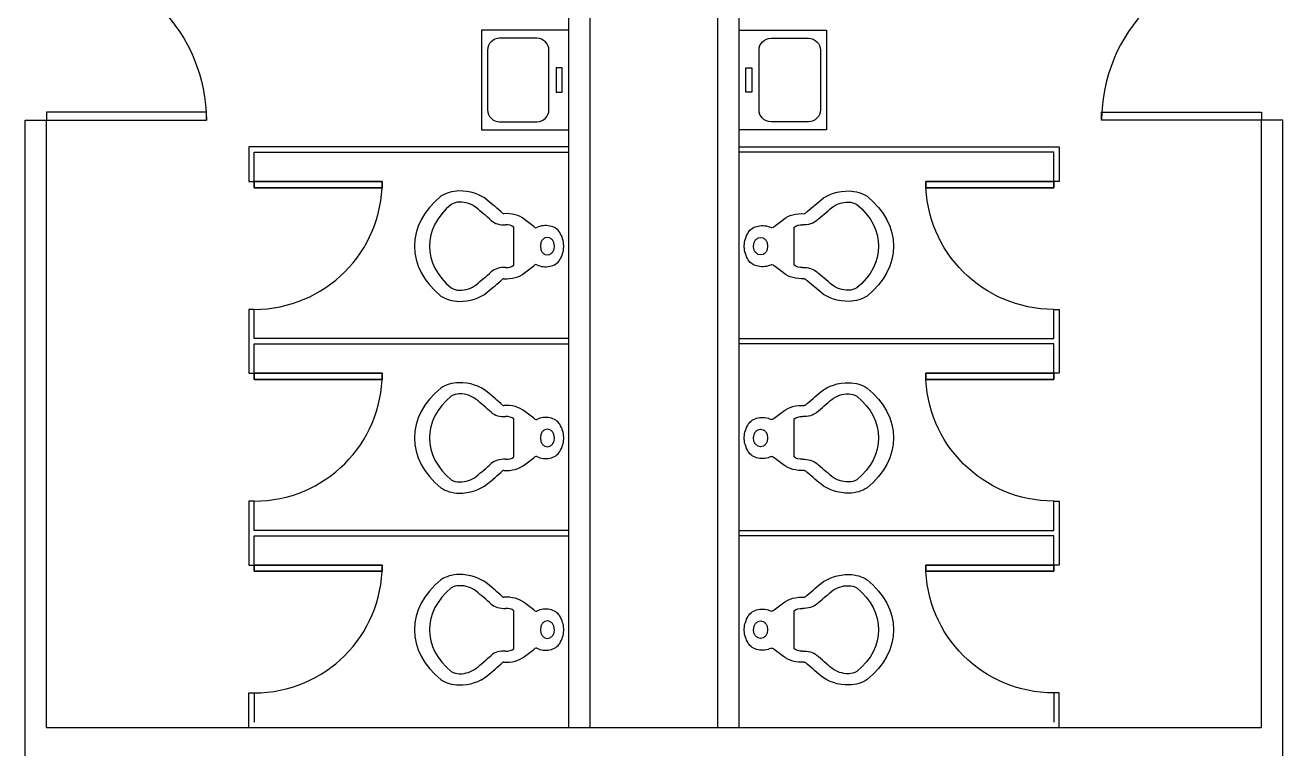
# Model space of a CAD drawing. Header units: inches. Extents: x -460 to 10305, y -938 to 5356.
# Drawn here: x 8043.4 to 8279.4, y 333.3 to 469.1 of the extents above; entities that cross this region are included whole.
import ezdxf

# ---------------------------------------------------------------- set-up
doc = ezdxf.new("R2010")
doc.units = ezdxf.units.IN
doc.header["$MEASUREMENT"] = 0
for name, color, linetype in [('01-0263-05-DWG-BFP-ARCH$0$SP-DOORS', 5, 'Continuous'), ('01-0263-05-DWG-BFP-ARCH$0$SP-FIXT', 35, 'Continuous'), ('01-0263-05-DWG-BFP-ARCH$0$SP-PART', 190, 'Continuous'), ('01-0263-05-DWG-BFP-ARCH$0$SP-WALL', 7, 'Continuous')]:
    doc.layers.add(name, color=color, linetype=linetype)

# ---------------------------------------------------------------- blocks, each defined once
blk = doc.blocks.new('01-0263-05-DWG-BFP-ARCH$0$AE141')
for p, q in [((0.5, 0), (0.4514, 0)), ((0.4514, 0), (0.4514, -1)), ((0.5, -1), (0.4514, -1))]:
    blk.add_line(p, q)
blk.add_arc((0.5, 0), 1, 180, 270)
at = {"linetype": 'Continuous'}
for points in [[(0.4514, 0), (0.4514, -1), (0.4514, -1, 1), (0.4514, 0, 1)], [(0.5, 0, 1), (0.5, -1, 1), (0.4514, -1, 1), (0.4514, 0, 1)], [(0.5, 0), (0.5, 0, 1), (0.4514, 0, 1), (0.4514, 0)], [(0.5, 0), (0.5, -1), (0.4514, -0.9988), (0.4514, 0)], [(0.5, 0), (0.5, -1), (0.5, -1, 1), (0.5, 0, 1)], [(0.5, -1), (0.5, -1, 1), (0.4514, -1, 1), (0.4514, -0.9988)]]:
    blk.add_3dface(points, dxfattribs=at)
blk = doc.blocks.new('01-0263-05-DWG-BFP-ARCH$0$AE131')
for points in [[(0.0333, 0, 0.094881), (0.0604, -0.116, 0.46744), (0.2134, -0.1597, -0.365617), (0.2262, -0.161, 0.00073), (0.2955, -0.2329, 0.229331), (0.4344, -0.2839, -0.24614), (0.443, -0.2874, 0.007369), (0.5461, -0.4051, 0.217549), (0.7355, -0.487, 0.180057), (0.8566, -0.4391, 0.396361), (0.8566, 0.4523, 0.180057), (0.7355, 0.5002, 0.217549), (0.5461, 0.4183, 0.007369), (0.443, 0.3006, -0.24614), (0.4344, 0.2971, 0.229331), (0.2955, 0.2461, 0.00073), (0.2262, 0.1742, -0.365617), (0.2134, 0.1729, 0.46744), (0.0604, 0.1292, 0.094881), (0.0333, 0.0132, 0.019983)], [(0.3674, 0.1766, 0.00073), (0.3674, -0.1634, 0.229331), (0.4245, -0.1844, -0.24614), (0.5192, -0.2226, 0.007369), (0.6203, -0.3381, 0.217549), (0.7335, -0.387, 0.169503), (0.787, -0.3671, 0.391333), (0.787, 0.3803, 0.169503), (0.7335, 0.4002, 0.217549), (0.6203, 0.3513, 0.007369), (0.5192, 0.2358, -0.24614), (0.4245, 0.1976, 0.229331), (0.3674, 0.1766)], [(0.1429, 0.0848), (0.1262, 0.0796, 0.106977), (0.1094, 0.0618, 0.074618), (0.0982, 0.0349), (0.0955, 0.0062), (0.0994, -0.0252, 0.074618), (0.1094, -0.0493, 0.106977), (0.1262, -0.0671), (0.1429, -0.0723), (0.1596, -0.0671, 0.106977), (0.1763, -0.0493, 0.074618), (0.1863, -0.0252), (0.1902, 0.0062), (0.1863, 0.0377, 0.074618), (0.1763, 0.0618, 0.106977), (0.1596, 0.0796)]]:
    blk.add_lwpolyline(points, format="xyb", close=True)
blk = doc.blocks.new('01-0263-05-DWG-BFP-ARCH$0$S')
for p, q in [((21.33, 20.6, 36), (7.01, 20.6, 36)), ((4.13, 17.72, 36), (4.13, 8.71, 36)), ((24.21, 8.71, 36), (24.21, 17.72, 36)), ((7.01, 5.83, 36), (21.33, 5.83, 36))]:
    blk.add_line(p, q)
at = {"elevation": 36}
for points in [[(2.17, 1.07), (26.17, 1.07), (26.17, 22.07), (2.17, 22.07)], [(11.23, 2.65), (17.11, 2.65), (17.11, 4.11), (11.23, 4.11)]]:
    blk.add_lwpolyline(points, close=True, dxfattribs=at)
for centre, start, end in [((7.01, 17.72, 36), 90, 180), ((21.33, 17.72, 36), 0, 90), ((7.01, 8.71, 36), 180, 270), ((21.33, 8.71, 36), 270, 0)]:
    blk.add_arc(centre, 2.88, start, end)
blk = doc.blocks.new('01-0263-05-DWG-BFP-ARCH$0$DOR00')
at = {"color": 0}
for p, q in [((0, 1), (0, 0)), ((1, 0), (1, 1))]:
    blk.add_line(p, q, dxfattribs=at)
blk = doc.blocks.new('01-0263-05-DWG-BFP-ARCH$0$DOR01')
at = {"color": 0}
for p, q in [((1, 1), (0, 1)), ((0, 1), (0, 0)), ((1, 0), (1, 1)), ((0, 0), (1, 0))]:
    blk.add_line(p, q, dxfattribs=at)
blk = doc.blocks.new('01-0263-05-DWG-BFP-ARCH', base_point=(1295.15, 1353.42))
at = {"layer": '01-0263-05-DWG-BFP-ARCH$0$SP-DOORS'}
for points in [[(1531.16, 1831.43, -0.414214), (1561.16, 1801.43, -0.414214)], [(1759.16, 1831.43, 0.414214), (1729.16, 1801.43, 0.414214)]]:
    blk.add_lwpolyline(points, format="xyb", dxfattribs=at)
at = {"layer": '01-0263-05-DWG-BFP-ARCH$0$SP-PART'}
for p, q in [((1569.16, 1796.43), (1569.16, 1789.93)), ((1629.16, 1796.43), (1569.16, 1796.43)), ((1661.16, 1796.43), (1721.16, 1796.43)), ((1721.16, 1796.43), (1721.16, 1789.93)), ((1570.16, 1795.43), (1629.16, 1795.43)), ((1570.16, 1789.93), (1570.16, 1795.43)), ((1720.16, 1795.43), (1661.16, 1795.43)), ((1720.16, 1789.93), (1720.16, 1795.43)), ((1569.16, 1789.93), (1570.16, 1789.93)), ((1721.16, 1789.93), (1720.16, 1789.93)), ((1569.16, 1765.93), (1569.16, 1753.93)), ((1570.16, 1765.93), (1569.16, 1765.93)), ((1570.16, 1760.43), (1570.16, 1765.93)), ((1720.16, 1760.43), (1720.16, 1765.93)), ((1720.16, 1765.93), (1721.16, 1765.93)), ((1721.16, 1765.93), (1721.16, 1753.93)), ((1569.16, 1760.43), (1569.16, 1753.93)), ((1629.16, 1760.43), (1570.16, 1760.43)), ((1570.16, 1753.93), (1570.16, 1759.43)), ((1570.16, 1759.43), (1629.16, 1759.43)), ((1661.16, 1760.43), (1720.16, 1760.43)), ((1720.16, 1759.43), (1661.16, 1759.43)), ((1720.16, 1753.93), (1720.16, 1759.43)), ((1569.16, 1753.93), (1570.16, 1753.93)), ((1721.16, 1753.93), (1720.16, 1753.93)), ((1570.16, 1729.93), (1569.16, 1729.93)), ((1569.16, 1729.93), (1569.16, 1717.93)), ((1570.16, 1724.43), (1570.16, 1729.93)), ((1629.16, 1724.43), (1570.16, 1724.43)), ((1570.16, 1717.93), (1570.16, 1723.43)), ((1570.16, 1723.43), (1629.16, 1723.43)), ((1629.16, 1723.43), (1629.16, 1724.43)), ((1569.16, 1717.93), (1570.16, 1717.93)), ((1569.16, 1687.43), (1569.16, 1693.93)), ((1569.16, 1693.93), (1570.16, 1693.93)), ((1570.16, 1693.93), (1570.16, 1688.43)), ((1720.16, 1693.93), (1720.16, 1688.43)), ((1721.16, 1693.93), (1720.16, 1693.93)), ((1721.16, 1687.43), (1721.16, 1693.93))]:
    blk.add_line(p, q, dxfattribs=at)
blk.add_lwpolyline([(1661.16, 1724.43), (1720.16, 1724.43), (1720.16, 1729.93), (1721.16, 1729.93), (1721.16, 1717.93), (1720.16, 1717.93), (1720.16, 1723.43), (1661.16, 1723.43), (1661.16, 1724.43)], dxfattribs=at)
at = {"layer": '01-0263-05-DWG-BFP-ARCH$0$SP-WALL'}
for p, q in [((1629.16, 1687.43), (1629.16, 1911.43)), ((1633.16, 1687.43), (1633.16, 1907.43)), ((1657.16, 1687.43), (1657.16, 1907.43)), ((1661.16, 1687.43), (1661.16, 1907.43)), ((1527.16, 1631.43), (1527.16, 1801.43)), ((1531.16, 1687.43), (1531.16, 1801.43)), ((1759.16, 1687.43), (1759.16, 1801.43)), ((1763.16, 1649.43), (1763.16, 1801.43)), ((1531.16, 1687.43), (1759.16, 1687.43))]:
    blk.add_line(p, q, dxfattribs=at)
at = {"layer": '01-0263-05-DWG-BFP-ARCH$0$SP-DOORS', "xscale": 30, "yscale": 1.5, "zscale": 30}
blk.add_blockref('01-0263-05-DWG-BFP-ARCH$0$DOR01', (1531.16, 1801.43), dxfattribs=at)
at = {"layer": '01-0263-05-DWG-BFP-ARCH$0$SP-DOORS', "xscale": 30, "yscale": -1.5, "zscale": 30, "rotation": 180}
blk.add_blockref('01-0263-05-DWG-BFP-ARCH$0$DOR01', (1759.16, 1801.43), dxfattribs=at)
at = {"layer": '01-0263-05-DWG-BFP-ARCH$0$SP-FIXT'}
for name, p, xscale, yscale, zscale, rotation in [('01-0263-05-DWG-BFP-ARCH$0$S', (1629.99, 1797.93, -28.08), 0.78, 0.78, 0.78, 90), ('01-0263-05-DWG-BFP-ARCH$0$S', (1660.32, 1797.93, -28.08), -0.78, 0.78, 0.78, 270), ('01-0263-05-DWG-BFP-ARCH$0$AE131', (1629.16, 1777.93, -12), 28, 21, 17, 180.0000015352344), ('01-0263-05-DWG-BFP-ARCH$0$AE131', (1661.16, 1777.93, -12), -28, 21, 17, 179.9999984647656), ('01-0263-05-DWG-BFP-ARCH$0$AE131', (1629.16, 1741.93, -12), 28, 21, 17, 180.0000015352344), ('01-0263-05-DWG-BFP-ARCH$0$AE131', (1661.16, 1741.93, -12), -28, 21, 17, 179.9999984647656), ('01-0263-05-DWG-BFP-ARCH$0$AE131', (1629.16, 1705.93, -12), 28, 21, 17, 180.0000015352344), ('01-0263-05-DWG-BFP-ARCH$0$AE131', (1661.16, 1705.93, -12), -28, 21, 17, 179.9999984647656)]:
    blk.add_blockref(name, p, dxfattribs=dict(at, xscale=xscale, yscale=yscale, zscale=zscale, rotation=rotation))
at = {"layer": '01-0263-05-DWG-BFP-ARCH$0$SP-PART', "yscale": 24, "zscale": 60}
for p, xscale, rotation in [((1570.16, 1777.93), 24, 90.00000153523457), ((1720.16, 1777.93), -24, 269.9999984647654), ((1570.16, 1741.93), 24, 90.00000153523457), ((1720.16, 1741.93), -24, 269.9999984647654), ((1570.16, 1705.93), 24, 90.00000153523457), ((1720.16, 1705.93), -24, 269.9999984647654)]:
    blk.add_blockref('01-0263-05-DWG-BFP-ARCH$0$AE141', p, dxfattribs=dict(at, xscale=xscale, rotation=rotation))
at = {"layer": '01-0263-05-DWG-BFP-ARCH$0$SP-WALL', "xscale": 30, "zscale": 30, "rotation": 90}
for p, yscale in [((1531.16, 1801.43), 4), ((1759.16, 1801.43), -4)]:
    blk.add_blockref('01-0263-05-DWG-BFP-ARCH$0$DOR00', p, dxfattribs=dict(at, yscale=yscale))

msp = doc.modelspace()

# ---------------------------------------------------------------- block references
msp.add_blockref('01-0263-05-DWG-BFP-ARCH', (7811.39, 3.26))

doc.saveas('drawing.dxf')
